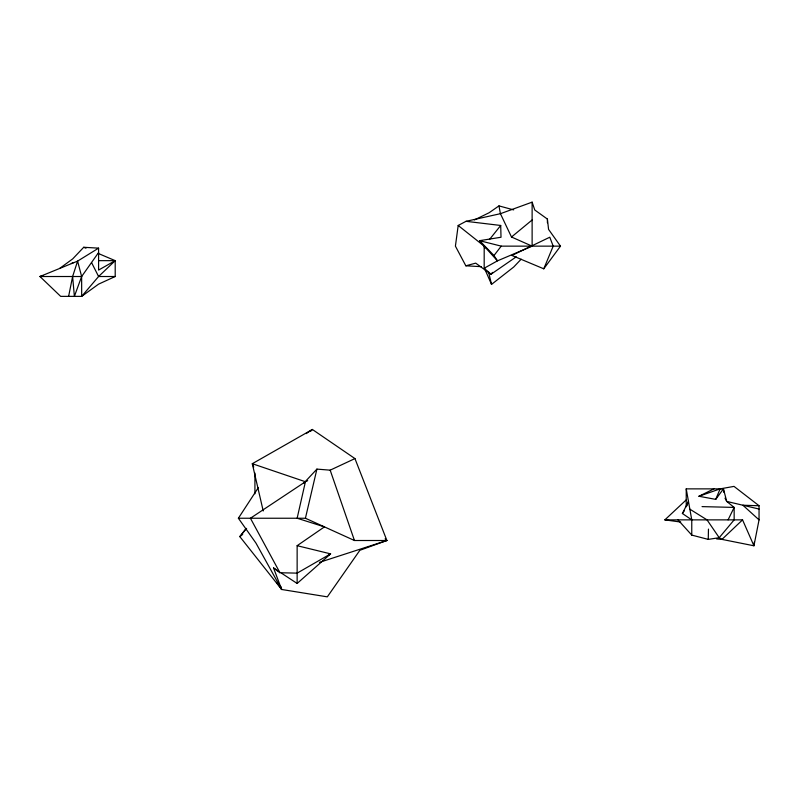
<?xml version="1.0" encoding="UTF-8"?>
<svg xmlns="http://www.w3.org/2000/svg" width="799" height="799" viewBox="0 0 799 799"><rect width="100%" height="100%" fill="white"/><g stroke="black" fill="none" stroke-linecap="round" stroke-linejoin="round"><path stroke-width="1.2" d="M686.231 506.776L686.231 488.868L723.425 488.868L715.734 499.375L698.935 496.259L720.119 488.868L734.011 486.391L759.05 505.737L759.05 519.869L753.936 545.787L721.976 539.395L719.21 537.697L708.254 539.395L708.463 529.098M754.286 542.171L753.936 545.787L742.551 519.869L664.858 519.869L686.591 499.545M543.769 268.814L553.198 246.142L549.782 237.213L511.899 255.46L543.769 268.814L560.489 246.142L548.573 229.393L547.405 219.076L534.761 209.987L532.124 202.147L500.424 213.693L466.017 221.323L458.187 225.468L455.41 246.142L465.827 265.797L481.388 266.676M68.614 296.369L72.619 276.514L77.593 261.113L98.587 248.149L98.587 270.072L115.206 260.654L115.206 276.514L98.587 284.144L81.678 296.369L60.664 296.369L39.95 276.514L77.593 261.113L81.638 276.514L81.678 296.369L98.587 276.514L115.206 260.654L98.337 253.483M258.347 487.61L238.382 518.241L305.418 518.241L316.913 469.113L330.177 470.162L354.946 458.586L386.886 540.504L359.86 550.291L327.33 596.853L281.667 589.482L239.84 536.638L245.732 528.898M686.98 505.787L688.468 501.422L682.396 513.507L691.764 519.869L691.764 535.09L708.254 539.395M98.587 252.524L81.638 276.514L74.387 296.369L72.619 276.514M715.734 499.375L720.119 488.868M728.079 519.869L734.151 507.415L726.73 501.422L725.003 498.137M682.396 513.507L684.314 510.741M532.124 202.147L532.124 246.142L497.447 260.854L493.992 255.53L501.233 246.142L560.489 246.142M489.447 239.57L500.713 225.468L466.017 221.323M246.621 528.359L239.84 536.638L242.686 534.431M492.524 272.399L490.966 274.287L475.715 263.141L465.827 265.797M316.913 469.113L303.58 483.395M98.587 248.149L83.725 247.281L72.709 258.886L59.785 268.344M310.651 431.26L312.369 429.463L354.946 458.586M521.168 259.186L513.737 267.016L491.535 284.394L484.504 268.394M742.551 519.869L721.976 539.395L716.643 538.935M297.138 583.46L330.616 553.867L297.138 545.687L297.138 583.46L281.737 573.332M474.376 219.955L489.138 212.734L498.966 205.892L500.424 213.693L511.5 237.013L532.124 219.975M516.274 256.819L490.966 274.287L484.184 268.224L484.184 246.142L479.57 240.679L501.013 237.253L500.713 225.468M297.138 545.687L324.444 526.881L297.138 518.241L305.418 481.737L307.675 480.688M306.207 433.607L312.369 429.463L252.294 463.71L263.221 510.97M328.449 555.085L330.616 553.867L297.138 573.133L279.95 572.743L273.528 567.939L281.667 589.482L276.744 582.381M484.184 268.224L497.447 260.854L484.184 246.142L458.187 225.468M698.935 496.259L713.946 488.868M71.301 263.52L73.598 262.561M319.47 562.356L386.886 540.504L385.128 538.806M43.446 275.545L39.95 276.514L81.638 276.514M98.587 260.654L115.206 260.654M115.206 276.514L98.587 276.514L91.525 262.511M305.418 518.241L354.456 540.504L386.886 540.504M702.041 506.616L734.151 507.415L734.151 519.869L719.21 537.697L707.035 519.869L689.857 509.173M759.05 505.737L742.89 505.228L759.05 519.869M664.858 519.869L680.708 522.047M759.05 509.043L726.73 501.422L723.425 488.868L723.854 492.364M501.233 246.142L479.57 240.679L493.992 255.53M498.966 205.892L513.647 209.887M83.725 247.281L85.972 248.229M511.5 237.013L532.124 246.142M273.528 567.939L279.68 571.984M677.991 519.869L691.764 535.09M238.382 518.241L255.96 543.09L281.667 589.482L281.048 587.065M279.95 572.743L250.427 518.241L305.418 481.737L252.294 463.71L253.742 467.016M280.349 585.977L281.667 589.482M330.177 470.162L354.456 540.504M484.184 246.142L484.753 248.489M488.489 271.65L491.535 284.394M686.231 488.868L691.764 519.869M547.405 219.076L547.405 222.771M254.921 473.038L254.921 493.812"/></g></svg>
